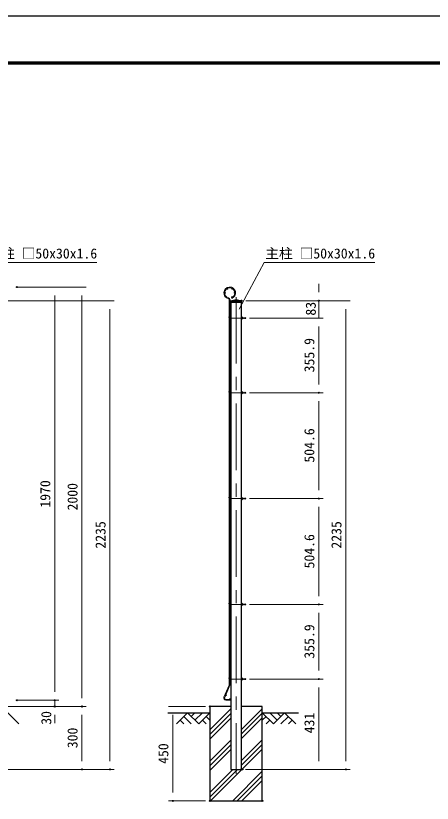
# Model space of a CAD drawing. Units: millimetres, scale not verified. Extents: x -4200 to 4200, y -2970 to 2970.
# Drawn here: x -731 to 1254, y -785 to 2970 of the extents above; entities that cross this region are included whole.
import ezdxf
from ezdxf.enums import TextEntityAlignment as Align

# ---------------------------------------------------------------- set-up
doc = ezdxf.new("R2010")
doc.units = ezdxf.units.MM
doc.header["$LTSCALE"] = 10
doc.header["$PDMODE"] = 32
doc.header["$PDSIZE"] = 5
doc.linetypes.add('USER1', pattern=[50.8, 31.75, -6.35, 6.35, -6.35])
for name, color, linetype, lineweight in [('0-1_D-BGD', 7, 'Continuous', 25), ('0-2_D-STR4', 7, 'Continuous', 25), ('0-3_D-STR-DIM', 7, 'Continuous', 13), ('0-4_D-STR3', 3, 'Continuous', 13), ('0-5_D-BMK', 2, 'USER1', 13), ('0-6_D-STR1', 1, 'Continuous', 25), ('0-7_D-STR2', 7, 'Continuous', 13), ('0-8_D-DCR-HCH', 7, 'Continuous', 13), ('0-B_D-STR-TXT', 7, 'Continuous', 13), ('0-C_D-TTL', 7, 'Continuous', 25)]:
    doc.layers.add(name, color=color, linetype=linetype, lineweight=lineweight)
doc.layers.add('0-A_Defpoints', color=7, linetype='Continuous')
doc.styles.add('ＭＳ ゴシック', font='')
doc.styles.get('ＭＳ ゴシック').set_extended_font_data('MS Gothic')

msp = doc.modelspace()

# ---------------------------------------------------------------- linework, layer by layer
at = {"layer": '0-1_D-BGD'}
for p, q in [((-5.63, -353.62), (194.37, -353.62)), ((444.37, -353.62), (616.9, -353.62))]:
    msp.add_line(p, q, dxfattribs=at)
at = {"layer": '0-2_D-STR4'}
msp.add_lwpolyline([(294.37, -323.62), (194.37, -323.62), (194.37, -773.62), (444.37, -773.62), (444.37, -323.62), (344.37, -323.62)], dxfattribs=at)
at = {"layer": '0-3_D-STR-DIM'}
for p, q in [((713.56, 1651.38), (713.56, 1691.38)), ((-724.99, 1676.38), (-524.99, 1676.38)), ((-704.99, 1676.38), (-394.99, 1676.38)), ((-544.99, 1636.38), (-544.99, -253.62)), ((-414.99, 1636.38), (-414.99, -283.62)), ((-964.45, 1611.38), (-261.49, 1611.38)), ((365.37, 1611.38), (733.56, 1611.38)), ((365.37, 1611.38), (862.56, 1611.38)), ((713.56, 1528.38), (713.56, 1611.38)), ((-281.49, 1571.38), (-281.49, -583.62)), ((842.56, 1571.38), (842.56, -583.62)), ((382.7, 1528.38), (733.56, 1528.38)), ((382.7, 1528.38), (733.56, 1528.38)), ((713.56, 1488.38), (713.56, 1448.38)), ((713.56, 1488.38), (713.56, 1212.48)), ((382.7, 1172.48), (733.56, 1172.48)), ((382.7, 1172.48), (733.56, 1172.48)), ((713.56, 1132.48), (713.56, 707.88)), ((382.7, 667.88), (733.56, 667.88)), ((382.7, 667.88), (733.56, 667.88)), ((713.56, 627.88), (713.56, 203.28)), ((382.7, 163.28), (733.56, 163.28)), ((382.7, 163.28), (733.56, 163.28)), ((713.56, 123.28), (713.56, -152.62)), ((-544.99, -253.62), (-544.99, -213.62)), ((382.7, -192.62), (733.56, -192.62)), ((382.7, -192.62), (733.56, -192.62)), ((713.56, -583.62), (713.56, -232.62)), ((-724.99, -293.62), (-524.99, -293.62)), ((-704.99, -293.62), (-524.99, -293.62)), ((-544.99, -293.62), (-544.99, -323.62)), ((-855.45, -323.62), (-524.99, -323.62)), ((-855.45, -323.62), (-394.99, -323.62)), ((-835.45, -323.62), (-394.99, -323.62)), ((174.37, -323.62), (-2.03, -323.62)), ((-544.99, -363.62), (-544.99, -403.62)), ((-414.99, -363.62), (-414.99, -583.62)), ((17.97, -363.62), (17.97, -733.62)), ((-965.45, -623.62), (-394.99, -623.62)), ((-965.45, -623.62), (-261.49, -623.62)), ((364.37, -623.62), (733.56, -623.62)), ((369.37, -623.62), (862.56, -623.62)), ((174.37, -773.62), (-2.03, -773.62))]:
    msp.add_line(p, q, dxfattribs=at)
at = {"layer": '0-4_D-STR3'}
for p, q in [((293.87, 1539.09), (290.77, 1541.43)), ((286.74, 1538.27), (287.17, 1538.84)), ((290.89, 1535.14), (293.87, 1539.09)), ((292.97, 1530.98), (294.37, 1530.98)), ((292.97, 1525.78), (294.37, 1525.78)), ((348.5, 1533.9), (344.37, 1533.9)), ((344.37, 1533.9), (344.37, 1522.85)), ((348.5, 1531.14), (344.37, 1531.14)), ((348.5, 1525.61), (344.37, 1525.61)), ((348.5, 1522.85), (344.37, 1522.85)), ((349, 1532.53), (349, 1524.04)), ((349, 1525.78), (353.01, 1525.78)), ((286.74, 1182.37), (287.17, 1182.94)), ((293.87, 1183.19), (290.77, 1185.53)), ((290.89, 1179.24), (293.87, 1183.19)), ((292.97, 1175.08), (294.37, 1175.08)), ((292.97, 1169.88), (294.37, 1169.88)), ((348.5, 1178), (344.37, 1178)), ((344.37, 1178), (344.37, 1166.95)), ((348.5, 1175.24), (344.37, 1175.24)), ((348.5, 1169.71), (344.37, 1169.71)), ((348.5, 1166.95), (344.37, 1166.95)), ((349, 1176.63), (349, 1168.14)), ((349, 1169.88), (353.01, 1169.88)), ((286.74, 677.77), (287.17, 678.34)), ((293.87, 678.59), (290.77, 680.93)), ((290.89, 674.64), (293.87, 678.59)), ((292.97, 670.48), (294.37, 670.48)), ((292.97, 665.28), (294.37, 665.28)), ((348.5, 673.4), (344.37, 673.4)), ((344.37, 673.4), (344.37, 662.35)), ((348.5, 670.64), (344.37, 670.64)), ((348.5, 665.11), (344.37, 665.11)), ((348.5, 662.35), (344.37, 662.35)), ((349, 672.03), (349, 663.54)), ((349, 665.28), (353.01, 665.28)), ((286.74, 173.17), (287.17, 173.74)), ((293.87, 173.99), (290.77, 176.33)), ((290.89, 170.04), (293.87, 173.99)), ((292.97, 165.88), (294.37, 165.88)), ((292.97, 160.68), (294.37, 160.68)), ((348.5, 168.8), (344.37, 168.8)), ((344.37, 168.8), (344.37, 157.75)), ((348.5, 166.04), (344.37, 166.04)), ((348.5, 160.51), (344.37, 160.51)), ((348.5, 157.75), (344.37, 157.75)), ((349, 167.43), (349, 158.94)), ((349, 160.68), (353.01, 160.68)), ((286.74, -182.73), (287.17, -182.16)), ((293.87, -181.91), (290.77, -179.57)), ((290.89, -185.86), (293.87, -181.91)), ((344.37, -187.1), (344.37, -198.15)), ((348.5, -187.1), (344.37, -187.1)), ((292.97, -190.02), (294.37, -190.02)), ((292.97, -195.22), (294.37, -195.22)), ((348.5, -189.86), (344.37, -189.86)), ((348.5, -195.39), (344.37, -195.39)), ((348.5, -198.15), (344.37, -198.15)), ((349, -188.47), (349, -196.96)), ((349, -195.22), (353.01, -195.22))]:
    msp.add_line(p, q, dxfattribs=at)
for points in [[(349, 1530.98), (353.01, 1530.98), (353.01, 1525.78)], [(349, 1175.08), (353.01, 1175.08), (353.01, 1169.88)], [(349, 670.48), (353.01, 670.48), (353.01, 665.28)], [(349, 165.88), (353.01, 165.88), (353.01, 160.68)], [(349, -190.02), (353.01, -190.02), (353.01, -195.22)]]:
    msp.add_lwpolyline(points, dxfattribs=at)
for centre, radius, start, end in [((292.97, 1533.58), 7.8, 143, 221.96156), ((292.97, 1533.58), 2.6, 143, 147.797), ((292.97, 1533.58), 2.6, 212.203, 270), ((292.97, 1533.58), 7.8, 253.6171, 270), ((344.34, 1525.59), 0.031, 40.87793, 319.12207), ((341.12, 1528.38), 7.88, 339.48158, 20.51842), ((346.88, 1524.23), 2.13, 319.53759, 40.46241), ((346.85, 1532.52), 2.16, 320.19668, 39.80332), ((349.97, 1528.38), 4, 319.4584, 40.5416), ((292.97, 1177.68), 7.8, 143, 221.96156), ((292.97, 1177.68), 2.6, 212.203, 270), ((292.97, 1177.68), 7.8, 253.6171, 270), ((344.34, 1169.69), 0.031, 40.87793, 319.12207), ((341.12, 1172.48), 7.88, 339.48158, 20.51842), ((346.88, 1168.33), 2.13, 319.53759, 40.46241), ((346.85, 1176.62), 2.16, 320.19668, 39.80332), ((349.97, 1172.48), 4, 319.4584, 40.5416), ((292.97, 673.08), 7.8, 143, 221.96156), ((292.97, 673.08), 2.6, 143, 147.797), ((292.97, 673.08), 2.6, 212.203, 270), ((292.97, 673.08), 7.8, 253.6171, 270), ((344.34, 665.09), 0.031, 40.87793, 319.12207), ((341.12, 667.88), 7.88, 339.48158, 20.51842), ((346.88, 663.73), 2.13, 319.53759, 40.46241), ((346.85, 672.02), 2.16, 320.19668, 39.80332), ((349.97, 667.88), 4, 319.4584, 40.5416), ((292.97, 168.48), 7.8, 143, 221.96156), ((292.97, 168.48), 2.6, 212.203, 270), ((292.97, 168.48), 7.8, 253.6171, 270), ((344.34, 160.49), 0.031, 40.87793, 319.12207), ((341.12, 163.28), 7.88, 339.48158, 20.51842), ((346.88, 159.13), 2.13, 319.53759, 40.46241), ((346.85, 167.42), 2.16, 320.19668, 39.80332), ((349.97, 163.28), 4, 319.4584, 40.5416), ((292.97, -187.42), 7.8, 143, 221.96156), ((292.97, -187.42), 2.6, 143, 147.797), ((346.85, -188.48), 2.16, 320.19668, 39.80332), ((292.97, -187.42), 2.6, 212.203, 270), ((292.97, -187.42), 7.8, 253.6171, 270), ((344.34, -195.41), 0.031, 40.87793, 319.12207), ((341.12, -192.62), 7.88, 339.48158, 20.51842), ((346.88, -196.77), 2.13, 319.53759, 40.46241), ((349.97, -192.62), 4, 319.4584, 40.5416)]:
    msp.add_arc(centre, radius, start, end, dxfattribs=at)
at = {"layer": '0-5_D-BMK'}
for p, q in [((319.37, 1628.88), (319.37, -645.38)), ((289.37, 1528.38), (362.7, 1528.38)), ((289.37, 1172.48), (362.7, 1172.48)), ((289.37, 667.88), (362.7, 667.88)), ((289.37, 163.28), (362.7, 163.28)), ((289.37, -192.62), (362.7, -192.62))]:
    msp.add_line(p, q, dxfattribs=at)
at = {"layer": '0-6_D-STR1'}
for p, q in [((293.37, 1611.38), (313.37, 1615.38)), ((313.37, 1615.38), (325.37, 1615.38)), ((325.37, 1615.38), (345.37, 1611.38)), ((293.37, 1611.38), (345.37, 1611.38)), ((293.37, 1611.38), (293.37, 1604.38)), ((293.37, 1604.38), (345.37, 1604.38)), ((294.37, 1604.38), (294.37, -623.62)), ((344.37, 1604.38), (344.37, -623.62)), ((345.37, 1611.38), (345.37, 1604.38)), ((294.37, -623.62), (344.37, -623.62))]:
    msp.add_line(p, q, dxfattribs=at)
at = {"layer": '0-7_D-STR2'}
for p, q in [((287.17, -218.57), (287.17, 1614.97)), ((290.77, -218.57), (290.77, 1614.97)), ((297.81, 1625.63), (299.11, 1622.28)), ((261.76, -279.72), (286.66, -221.07)), ((265.08, -281.12), (289.97, -222.47)), ((292.77, -290.02), (270.97, -290.02)), ((292.77, -293.62), (270.97, -293.62)), ((292.77, -290.02), (292.77, -293.62))]:
    msp.add_line(p, q, dxfattribs=at)
for centre in [(277.67, 1667.95), (300.27, 1667.95), (266.37, 1648.38), (300.27, 1628.8), (311.57, 1648.38), (292.57, 1532.38), (292.57, 1413.73), (292.57, 1295.09), (292.57, 1176.45), (292.57, 1057.8), (292.57, 939.16), (292.57, 820.52), (292.57, 701.87), (292.57, 671.88), (292.57, 641.87), (292.57, 523.23), (292.57, 404.59), (292.57, 285.95), (292.57, 167.3), (292.57, 48.66), (292.57, -69.98), (292.57, -188.62), (271.5, -270.6), (289.27, -288.22)]:
    msp.add_circle(centre, 1.8, dxfattribs=at)
for centre, radius, start, end in [((288.97, 1648.38), 28, 291.25, 256.20952), ((288.97, 1648.38), 24.4, 291.25, 256.20952), ((280.77, 1614.97), 6.4, 0, 76.20952), ((280.77, 1614.97), 10, 0, 76.20952), ((280.77, -218.57), 6.4, 337, 0), ((280.77, -218.57), 10, 337, 0), ((270.97, -283.62), 10, 157, 270), ((270.97, -283.62), 6.4, 157, 270)]:
    msp.add_arc(centre, radius, start, end, dxfattribs=at)
at = {"layer": '0-8_D-DCR-HCH'}
for p, q in [((194.37, -434.83), (294.37, -334.83)), ((344.37, -434.03), (444.37, -334.03)), ((-769.03, -353.62), (-715.82, -406.84)), ((87.94, -353.62), (34.73, -406.84)), ((70.21, -371.36), (105.84, -406.84)), ((87.94, -353.62), (141.15, -406.84)), ((105.68, -371.36), (123.42, -353.62)), ((123.42, -389.1), (158.89, -353.62)), ((141.15, -406.84), (194.37, -353.62)), ((176.63, -371.36), (194.37, -389.02)), ((194.37, -456.93), (294.37, -356.93)), ((344.37, -456.13), (444.37, -356.13)), ((497.58, -406.84), (444.37, -353.62)), ((462.1, -371.36), (444.37, -389.02)), ((515.32, -389.1), (479.84, -353.62)), ((550.79, -353.62), (497.58, -406.84)), ((533.15, -371.45), (515.32, -353.62)), ((568.53, -371.36), (532.89, -406.84)), ((550.79, -353.62), (604, -406.84)), ((52.47, -389.1), (70.29, -406.84)), ((158.89, -389.1), (176.71, -406.84)), ((194.37, -479.02), (294.37, -379.02)), ((344.37, -478.22), (444.37, -378.22)), ((479.84, -389.1), (462.02, -406.84)), ((586.27, -389.1), (568.45, -406.84)), ((194.37, -584.03), (294.37, -484.03)), ((344.37, -583.23), (444.37, -483.23)), ((194.37, -606.13), (294.37, -506.13)), ((344.37, -605.33), (444.37, -505.33)), ((194.37, -628.22), (294.37, -528.22)), ((198.17, -773.62), (444.37, -527.42)), ((194.37, -755.33), (326.07, -623.62)), ((194.37, -733.23), (303.97, -623.62)), ((303.17, -773.62), (444.37, -632.43)), ((325.27, -773.62), (444.37, -654.53)), ((347.37, -773.62), (444.37, -676.62))]:
    msp.add_line(p, q, dxfattribs=at)
at = {"layer": '0-A_Defpoints'}
for p in [(-724.99, 1676.38), (345.37, 1611.38), (713.56, 1611.38), (362.7, 1528.38), (362.7, 1172.48), (713.56, 1172.48), (362.7, 667.88), (713.56, 667.88), (362.7, 163.28), (713.56, 163.28), (362.7, -192.62), (713.56, -192.62), (-724.99, -293.62), (-544.99, -293.62), (-544.99, -323.62), (-414.99, -323.62), (194.37, -323.62), (-414.99, -623.62), (-281.49, -623.62), (344.37, -623.62), (349.37, -623.62), (842.56, -623.62), (17.97, -773.62), (194.37, -773.62), (194.37, -773.62), (444.37, -773.62)]:
    msp.add_point(p, dxfattribs=at)
at = {"layer": '0-B_D-STR-TXT'}
for points in [[(-344.06, 1793.89), (-871.3, 1793.89), (-991.09, 1570.25)], [(980.33, 1793.89), (453.09, 1793.89), (333.3, 1570.25)]]:
    msp.add_lwpolyline(points, dxfattribs=at)
at = {"layer": '0-C_D-TTL', "color": 2}
msp.add_lwpolyline([(-4200, 2970), (4200, 2970), (4200, -2970), (-4200, -2970)], close=True, dxfattribs=at)
at = {"layer": '0-C_D-TTL'}
for points in [[(-3930, 2750), (3930, 2750), (3930, -2750), (-3930, -2750)], [(-3927.5, 2747.5), (3927.5, 2747.5), (3927.5, -2747.5), (-3927.5, -2747.5)], [(-3925, 2745), (3925, 2745), (3925, -2745), (-3925, -2745)], [(-3922.5, 2742.5), (3922.5, 2742.5), (3922.5, -2742.5), (-3922.5, -2742.5)], [(-3920, 2740), (3920, 2740), (3920, -2740), (-3920, -2740)]]:
    msp.add_lwpolyline(points, close=True, dxfattribs=at)

# ---------------------------------------------------------------- texts
at = {"layer": '0-3_D-STR-DIM', "style": 'ＭＳ ゴシック'}
for s, p in [('83', (713.56, 1540.32)), ('355.9', (706.81, 1269.7)), ('504.6', (706.81, 839.33)), ('1970', (-551.74, 624.48)), ('2000', (-421.74, 611.13)), ('2235', (-288.24, 429.28)), ('2235', (835.81, 429.28)), ('504.6', (706.81, 334.73)), ('355.9', (706.81, -95.4)), ('30', (-546.86, -410.71)), ('431', (706.81, -451.55)), ('300', (-421.74, -522.5)), ('450', (11.23, -597.12))]:
    msp.add_text(s, height=48.09, rotation=90, dxfattribs=at).set_placement(p, align=Align.BOTTOM_LEFT)
at = {"layer": '0-B_D-STR-TXT', "style": 'ＭＳ ゴシック'}
for p in [(-866.45, 1798.15), (457.94, 1798.15)]:
    msp.add_text('主柱 □50x30x1.6', height=48.09, dxfattribs=at).set_placement(p, align=Align.BOTTOM_LEFT)

doc.saveas('drawing.dxf')
